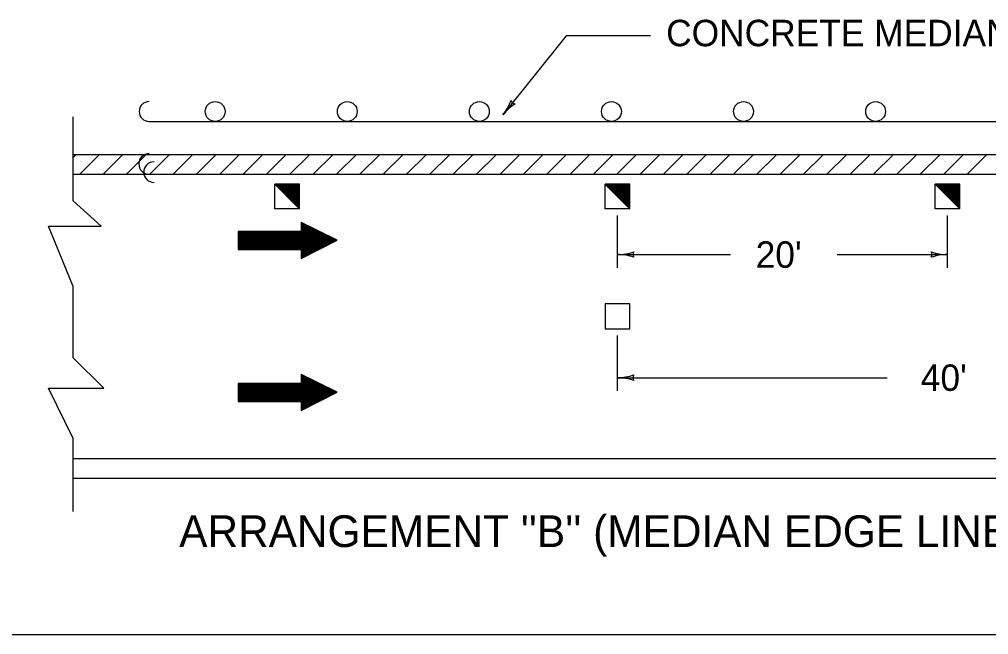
# Model space of a CAD drawing. Extents: x 1000 to 1075.5, y 1000 to 1022.
# Drawn here: x 1007.43 to 1014.77, y 1012.07 to 1016.72 of the extents above; entities that cross this region are included whole.
import ezdxf

# ---------------------------------------------------------------- set-up
doc = ezdxf.new("R2010")
doc.units = 0
doc.layers.add('Level 1', color=7, linetype='Continuous')
doc.layers.add('Level 25', color=7, linetype='Continuous')

msp = doc.modelspace()

# ---------------------------------------------------------------- linework, layer by layer
at = {"layer": 'Level 1'}
for p, q in [((1007.8374, 1015.6771), (1007.8602, 1015.6998)), ((1007.8869, 1015.5498), (1008.0369, 1015.6998)), ((1008.0637, 1015.5498), (1008.2137, 1015.6998)), ((1008.2405, 1015.5498), (1008.3905, 1015.6998)), ((1008.4173, 1015.5498), (1008.5673, 1015.6998)), ((1008.594, 1015.5498), (1008.744, 1015.6998)), ((1008.7708, 1015.5498), (1008.9208, 1015.6998)), ((1008.9476, 1015.5498), (1009.0976, 1015.6998)), ((1009.1243, 1015.5498), (1009.2743, 1015.6998)), ((1009.3012, 1015.5498), (1009.4512, 1015.6998)), ((1009.4779, 1015.5498), (1009.6279, 1015.6998)), ((1009.6547, 1015.5498), (1009.8047, 1015.6998)), ((1009.8315, 1015.5498), (1009.9815, 1015.6998)), ((1010.0083, 1015.5498), (1010.1583, 1015.6998)), ((1010.185, 1015.5498), (1010.335, 1015.6998)), ((1010.3618, 1015.5498), (1010.5118, 1015.6998)), ((1010.5386, 1015.5498), (1010.6886, 1015.6998)), ((1010.7153, 1015.5498), (1010.8653, 1015.6998)), ((1010.8921, 1015.5498), (1011.0421, 1015.6998)), ((1011.0689, 1015.5498), (1011.2189, 1015.6998)), ((1011.2457, 1015.5498), (1011.3957, 1015.6998)), ((1011.4224, 1015.5498), (1011.5724, 1015.6998)), ((1011.5993, 1015.5498), (1011.7493, 1015.6998)), ((1011.776, 1015.5498), (1011.926, 1015.6998)), ((1011.9528, 1015.5498), (1012.1028, 1015.6998)), ((1012.1296, 1015.5498), (1012.2796, 1015.6998)), ((1012.3063, 1015.5498), (1012.4563, 1015.6998)), ((1012.4831, 1015.5498), (1012.6331, 1015.6998)), ((1012.6599, 1015.5498), (1012.8099, 1015.6998)), ((1012.8367, 1015.5498), (1012.9867, 1015.6998)), ((1013.0134, 1015.5498), (1013.1634, 1015.6998)), ((1013.1903, 1015.5498), (1013.3403, 1015.6998)), ((1013.367, 1015.5498), (1013.517, 1015.6998)), ((1013.5438, 1015.5498), (1013.6938, 1015.6998)), ((1013.7206, 1015.5498), (1013.8706, 1015.6998)), ((1013.8973, 1015.5498), (1014.0473, 1015.6998)), ((1014.0741, 1015.5498), (1014.2241, 1015.6998)), ((1014.2509, 1015.5498), (1014.4009, 1015.6998)), ((1014.4277, 1015.5498), (1014.5777, 1015.6998)), ((1014.6044, 1015.5498), (1014.7544, 1015.6998)), ((1009.3637, 1015.2873), (1009.3637, 1015.4748)), ((1009.5512, 1015.4748), (1009.3637, 1015.4748)), ((1009.3637, 1015.4748), (1009.5512, 1015.2873)), ((1009.3712, 1015.4673), (1009.3712, 1015.4748)), ((1009.3762, 1015.4623), (1009.3762, 1015.4748)), ((1009.3812, 1015.4573), (1009.3812, 1015.4748)), ((1009.3862, 1015.4523), (1009.3862, 1015.4748)), ((1009.3912, 1015.4473), (1009.3912, 1015.4748)), ((1009.3962, 1015.4423), (1009.3962, 1015.4748)), ((1009.4012, 1015.4373), (1009.4012, 1015.4748)), ((1009.4062, 1015.4323), (1009.4062, 1015.4748)), ((1009.4112, 1015.4273), (1009.4112, 1015.4748)), ((1009.4162, 1015.4223), (1009.4162, 1015.4748)), ((1009.4212, 1015.4173), (1009.4212, 1015.4748)), ((1009.4262, 1015.4123), (1009.4262, 1015.4748)), ((1009.4312, 1015.4073), (1009.4312, 1015.4748)), ((1009.4362, 1015.4023), (1009.4362, 1015.4748)), ((1009.4412, 1015.3973), (1009.4412, 1015.4748)), ((1009.4462, 1015.3923), (1009.4462, 1015.4748)), ((1009.4512, 1015.3873), (1009.4512, 1015.4748)), ((1009.4562, 1015.3823), (1009.4562, 1015.4748)), ((1009.4612, 1015.3773), (1009.4612, 1015.4748)), ((1009.4662, 1015.3723), (1009.4662, 1015.4748)), ((1009.4712, 1015.3673), (1009.4712, 1015.4748)), ((1009.4762, 1015.3623), (1009.4762, 1015.4748)), ((1009.4812, 1015.3573), (1009.4812, 1015.4748)), ((1009.4862, 1015.3523), (1009.4862, 1015.4748)), ((1009.4912, 1015.3473), (1009.4912, 1015.4748)), ((1009.4962, 1015.3423), (1009.4962, 1015.4748)), ((1009.5012, 1015.3373), (1009.5012, 1015.4748)), ((1009.5062, 1015.3323), (1009.5062, 1015.4748)), ((1009.5112, 1015.3273), (1009.5112, 1015.4748)), ((1009.5162, 1015.3223), (1009.5162, 1015.4748)), ((1009.5212, 1015.3173), (1009.5212, 1015.4748)), ((1009.5262, 1015.3123), (1009.5262, 1015.4748)), ((1009.5312, 1015.3073), (1009.5312, 1015.4748)), ((1009.5362, 1015.3023), (1009.5362, 1015.4748)), ((1009.5412, 1015.2973), (1009.5412, 1015.4748)), ((1009.5462, 1015.2923), (1009.5462, 1015.4748)), ((1009.5512, 1015.2873), (1009.5512, 1015.4748)), ((1011.8637, 1015.2873), (1011.8637, 1015.4748)), ((1012.0512, 1015.4748), (1011.8637, 1015.4748)), ((1011.8637, 1015.4748), (1012.0512, 1015.2873)), ((1011.8712, 1015.4673), (1011.8712, 1015.4748)), ((1011.8762, 1015.4623), (1011.8762, 1015.4748)), ((1011.8812, 1015.4573), (1011.8812, 1015.4748)), ((1011.8862, 1015.4523), (1011.8862, 1015.4748)), ((1011.8912, 1015.4473), (1011.8912, 1015.4748)), ((1011.8962, 1015.4423), (1011.8962, 1015.4748)), ((1011.9012, 1015.4373), (1011.9012, 1015.4748)), ((1011.9062, 1015.4323), (1011.9062, 1015.4748)), ((1011.9112, 1015.4273), (1011.9112, 1015.4748)), ((1011.9162, 1015.4223), (1011.9162, 1015.4748)), ((1011.9212, 1015.4173), (1011.9212, 1015.4748)), ((1011.9262, 1015.4123), (1011.9262, 1015.4748)), ((1011.9312, 1015.4073), (1011.9312, 1015.4748)), ((1011.9362, 1015.4023), (1011.9362, 1015.4748)), ((1011.9412, 1015.3973), (1011.9412, 1015.4748)), ((1011.9462, 1015.3923), (1011.9462, 1015.4748)), ((1011.9512, 1015.3873), (1011.9512, 1015.4748)), ((1011.9562, 1015.3823), (1011.9562, 1015.4748)), ((1011.9612, 1015.3773), (1011.9612, 1015.4748)), ((1011.9662, 1015.3723), (1011.9662, 1015.4748)), ((1011.9712, 1015.3673), (1011.9712, 1015.4748)), ((1011.9762, 1015.3623), (1011.9762, 1015.4748)), ((1011.9812, 1015.3573), (1011.9812, 1015.4748)), ((1011.9862, 1015.3523), (1011.9862, 1015.4748)), ((1011.9912, 1015.3473), (1011.9912, 1015.4748)), ((1011.9962, 1015.3423), (1011.9962, 1015.4748)), ((1012.0012, 1015.3373), (1012.0012, 1015.4748)), ((1012.0062, 1015.3323), (1012.0062, 1015.4748)), ((1012.0112, 1015.3273), (1012.0112, 1015.4748)), ((1012.0162, 1015.3223), (1012.0162, 1015.4748)), ((1012.0212, 1015.3173), (1012.0212, 1015.4748)), ((1012.0262, 1015.3123), (1012.0262, 1015.4748)), ((1012.0312, 1015.3073), (1012.0312, 1015.4748)), ((1012.0362, 1015.3023), (1012.0362, 1015.4748)), ((1012.0412, 1015.2973), (1012.0412, 1015.4748)), ((1012.0462, 1015.2923), (1012.0462, 1015.4748)), ((1012.0512, 1015.2873), (1012.0512, 1015.4748)), ((1014.3637, 1015.2873), (1014.3637, 1015.4748)), ((1014.5512, 1015.4748), (1014.3637, 1015.4748)), ((1014.3637, 1015.4748), (1014.5512, 1015.2873)), ((1014.3712, 1015.4673), (1014.3712, 1015.4748)), ((1014.3762, 1015.4623), (1014.3762, 1015.4748)), ((1014.3812, 1015.4573), (1014.3812, 1015.4748)), ((1014.3862, 1015.4523), (1014.3862, 1015.4748)), ((1014.3912, 1015.4473), (1014.3912, 1015.4748)), ((1014.3962, 1015.4423), (1014.3962, 1015.4748)), ((1014.4012, 1015.4373), (1014.4012, 1015.4748)), ((1014.4062, 1015.4323), (1014.4062, 1015.4748)), ((1014.4112, 1015.4273), (1014.4112, 1015.4748)), ((1014.4162, 1015.4223), (1014.4162, 1015.4748)), ((1014.4212, 1015.4173), (1014.4212, 1015.4748)), ((1014.4262, 1015.4123), (1014.4262, 1015.4748)), ((1014.4312, 1015.4073), (1014.4312, 1015.4748)), ((1014.4362, 1015.4023), (1014.4362, 1015.4748)), ((1014.4412, 1015.3973), (1014.4412, 1015.4748)), ((1014.4462, 1015.3923), (1014.4462, 1015.4748)), ((1014.4512, 1015.3873), (1014.4512, 1015.4748)), ((1014.4562, 1015.3823), (1014.4562, 1015.4748)), ((1014.4612, 1015.3773), (1014.4612, 1015.4748)), ((1014.4662, 1015.3723), (1014.4662, 1015.4748)), ((1014.4712, 1015.3673), (1014.4712, 1015.4748)), ((1014.4762, 1015.3623), (1014.4762, 1015.4748)), ((1014.4812, 1015.3573), (1014.4812, 1015.4748)), ((1014.4862, 1015.3523), (1014.4862, 1015.4748)), ((1014.4912, 1015.3473), (1014.4912, 1015.4748)), ((1014.4962, 1015.3423), (1014.4962, 1015.4748)), ((1014.5012, 1015.3373), (1014.5012, 1015.4748)), ((1014.5062, 1015.3323), (1014.5062, 1015.4748)), ((1014.5112, 1015.3273), (1014.5112, 1015.4748)), ((1014.5162, 1015.3223), (1014.5162, 1015.4748)), ((1014.5212, 1015.3173), (1014.5212, 1015.4748)), ((1014.5262, 1015.3123), (1014.5262, 1015.4748)), ((1014.5312, 1015.3073), (1014.5312, 1015.4748)), ((1014.5362, 1015.3023), (1014.5362, 1015.4748)), ((1014.5412, 1015.2973), (1014.5412, 1015.4748)), ((1014.5462, 1015.2923), (1014.5462, 1015.4748)), ((1014.5512, 1015.2873), (1014.5512, 1015.4748)), ((1009.5512, 1015.2873), (1009.3637, 1015.2873)), ((1012.0512, 1015.2873), (1011.8637, 1015.2873)), ((1011.9574, 1014.8423), (1011.9574, 1015.2373)), ((1014.5512, 1015.2873), (1014.3637, 1015.2873)), ((1014.4574, 1014.8423), (1014.4574, 1015.2373)), ((1011.9574, 1014.9423), (1012.8128, 1014.9423)), ((1013.6206, 1014.9423), (1014.4574, 1014.9423)), ((1011.9574, 1013.9111), (1011.9574, 1014.3311)), ((1011.9574, 1014.0111), (1013.9993, 1014.0111)), ((1007, 1012.0673), (1035.5, 1012.0673))]:
    msp.add_line(p, q, dxfattribs=at)
for points in [[(1012.2071, 1016.597), (1011.5691, 1016.597), (1011.0906, 1015.9984)], [(1007.6498, 1013.9313), (1008.0685, 1013.9313), (1007.8374, 1014.1608), (1007.8374, 1014.6998), (1007.6498, 1015.1583), (1008.0486, 1015.1583), (1007.8374, 1015.3478), (1007.8374, 1015.9851)], [(1008.4124, 1015.9498), (1034.4124, 1015.9498)], [(1007.8374, 1015.6998), (1034.8374, 1015.6998)], [(1007.8374, 1015.5498), (1034.8374, 1015.5498)], [(1009.564, 1015.1858), (1009.5636, 1015.1858)], [(1009.5775, 1015.1789), (1009.5636, 1015.1789)], [(1009.5912, 1015.1723), (1009.5636, 1015.1723)], [(1009.6048, 1015.1654), (1009.5636, 1015.1654)], [(1009.6185, 1015.1588), (1009.5636, 1015.1588)], [(1009.6322, 1015.1518), (1009.5636, 1015.1518)], [(1009.7005, 1015.1178), (1009.0874, 1015.1178)], [(1009.7073, 1015.1144), (1009.0874, 1015.1144)], [(1009.7209, 1015.1077), (1009.0874, 1015.1077)], [(1009.7346, 1015.1008), (1009.0874, 1015.1008)], [(1009.7483, 1015.094), (1009.0874, 1015.094)], [(1009.7618, 1015.0873), (1009.0874, 1015.0873)], [(1009.7758, 1015.0804), (1009.0874, 1015.0804)], [(1009.7893, 1015.0736), (1009.0874, 1015.0736)], [(1009.6459, 1015.1451), (1009.5636, 1015.1451)], [(1009.6594, 1015.1383), (1009.5636, 1015.1383)], [(1009.6732, 1015.1314), (1009.5636, 1015.1314)], [(1009.6868, 1015.1246), (1009.5636, 1015.1246)], [(1009.803, 1015.0669), (1009.0874, 1015.0669)], [(1009.8166, 1015.0599), (1009.0874, 1015.0599)], [(1009.8166, 1015.0599), (1009.0874, 1015.0599)], [(1009.8303, 1015.0531), (1009.0874, 1015.0531)], [(1009.828, 1015.0464), (1009.0874, 1015.0464)], [(1009.8143, 1015.0396), (1009.0874, 1015.0396)], [(1009.8008, 1015.0328), (1009.0874, 1015.0328)], [(1009.7873, 1015.0259), (1009.0874, 1015.0259)], [(1009.7738, 1015.0192), (1009.0874, 1015.0192)], [(1009.7603, 1015.0123), (1009.0874, 1015.0123)], [(1009.7465, 1015.0056), (1009.0874, 1015.0056)], [(1009.7329, 1014.9988), (1009.0874, 1014.9988)], [(1009.7195, 1014.9921), (1009.0874, 1014.9921)], [(1009.7058, 1014.9851), (1009.0874, 1014.9851)], [(1009.6923, 1014.9784), (1009.5636, 1014.9784)], [(1009.6789, 1014.9716), (1009.5636, 1014.9716)], [(1009.6789, 1014.9716), (1009.5636, 1014.9716)], [(1009.6653, 1014.9648), (1009.5636, 1014.9648)], [(1009.6516, 1014.9579), (1009.5636, 1014.9579)], [(1009.6381, 1014.9511), (1009.5636, 1014.9511)], [(1009.6245, 1014.9443), (1009.5636, 1014.9443)], [(1009.611, 1014.9374), (1009.5636, 1014.9374)], [(1009.5975, 1014.9308), (1009.5636, 1014.9308)], [(1009.5838, 1014.9238), (1009.5636, 1014.9238)], [(1009.5703, 1014.9173), (1009.5636, 1014.9173)], [(1009.564, 1014.0358), (1009.5636, 1014.0358)], [(1009.5775, 1014.0289), (1009.5636, 1014.0289)], [(1009.5912, 1014.0223), (1009.5636, 1014.0223)], [(1009.6048, 1014.0154), (1009.5636, 1014.0154)], [(1009.6185, 1014.0088), (1009.5636, 1014.0088)], [(1009.6322, 1014.0018), (1009.5636, 1014.0018)], [(1009.6459, 1013.9951), (1009.5636, 1013.9951)], [(1009.6594, 1013.9883), (1009.5636, 1013.9883)], [(1009.6732, 1013.9814), (1009.5636, 1013.9814)], [(1009.6868, 1013.9746), (1009.5636, 1013.9746)], [(1007.8374, 1012.9998), (1007.8374, 1013.5498), (1007.6498, 1013.9313)], [(1009.7005, 1013.9678), (1009.0874, 1013.9678)], [(1009.7073, 1013.9644), (1009.0874, 1013.9644)], [(1009.7209, 1013.9577), (1009.0874, 1013.9577)], [(1009.7346, 1013.9508), (1009.0874, 1013.9508)], [(1009.7483, 1013.944), (1009.0874, 1013.944)], [(1009.7618, 1013.9373), (1009.0874, 1013.9373)], [(1009.7758, 1013.9304), (1009.0874, 1013.9304)], [(1009.7893, 1013.9236), (1009.0874, 1013.9236)], [(1009.803, 1013.9169), (1009.0874, 1013.9169)], [(1009.8166, 1013.9099), (1009.0874, 1013.9099)], [(1009.8166, 1013.9099), (1009.0874, 1013.9099)], [(1009.8303, 1013.9031), (1009.0874, 1013.9031)], [(1009.828, 1013.8964), (1009.0874, 1013.8964)], [(1009.8143, 1013.8896), (1009.0874, 1013.8896)], [(1009.8008, 1013.8828), (1009.0874, 1013.8828)], [(1009.7873, 1013.8759), (1009.0874, 1013.8759)], [(1009.7738, 1013.8692), (1009.0874, 1013.8692)], [(1009.7603, 1013.8623), (1009.0874, 1013.8623)], [(1009.7465, 1013.8556), (1009.0874, 1013.8556)], [(1009.7329, 1013.8488), (1009.0874, 1013.8488)], [(1009.7195, 1013.8421), (1009.0874, 1013.8421)], [(1009.7058, 1013.8351), (1009.0874, 1013.8351)], [(1009.6923, 1013.8284), (1009.5636, 1013.8284)], [(1009.6789, 1013.8216), (1009.5636, 1013.8216)], [(1009.6789, 1013.8216), (1009.5636, 1013.8216)], [(1009.6653, 1013.8148), (1009.5636, 1013.8148)], [(1009.6516, 1013.8079), (1009.5636, 1013.8079)], [(1009.6381, 1013.8011), (1009.5636, 1013.8011)], [(1009.6245, 1013.7943), (1009.5636, 1013.7943)], [(1009.611, 1013.7874), (1009.5636, 1013.7874)], [(1009.5975, 1013.7808), (1009.5636, 1013.7808)], [(1009.5838, 1013.7738), (1009.5636, 1013.7738)], [(1009.5703, 1013.7673), (1009.5636, 1013.7673)], [(1007.8374, 1013.3998), (1034.8374, 1013.3998)], [(1007.8374, 1013.2498), (1034.8374, 1013.2498)]]:
    msp.add_lwpolyline(points, dxfattribs=at)
for points in [[(1009.8359, 1015.0504), (1009.5636, 1015.186), (1009.5636, 1015.1178), (1009.0874, 1015.1178), (1009.0874, 1014.9818), (1009.5636, 1014.9818), (1009.5636, 1014.9138)], [(1011.8637, 1014.3811), (1012.0512, 1014.3811), (1012.0512, 1014.5686), (1011.8637, 1014.5686)], [(1009.8359, 1013.9004), (1009.5636, 1014.036), (1009.5636, 1013.9678), (1009.0874, 1013.9678), (1009.0874, 1013.8318), (1009.5636, 1013.8318), (1009.5636, 1013.7638)]]:
    msp.add_lwpolyline(points, close=True, dxfattribs=at)
for centre in [(1008.9124, 1016.0248), (1009.9124, 1016.0248), (1010.9124, 1016.0248), (1011.9124, 1016.0248), (1012.9124, 1016.0248), (1013.9124, 1016.0248)]:
    msp.add_circle(centre, 0.075, dxfattribs=at)
for centre, radius, start, end in [((1010.7855, 1016.2423), 0.3906, 321.36165, 340.03043), ((1011.1834, 1016.1144), 0.0312, 190.13625, 272.25294), ((1008.4124, 1016.0248), 0.075, 90, 270), ((1011.3957, 1015.7545), 0.3906, 122.70881, 141.35554), ((1010.7855, 1016.2423), 0.3906, 321.34943, 321.36165), ((1011.9574, 1015.333), 0.3906, 269.98778, 270), ((1011.9574, 1015.333), 0.3906, 270, 288.66878), ((1011.9574, 1014.5517), 0.3906, 71.34716, 89.99389), ((1012.106, 1014.9423), 0.0312, 138.7746, 220.89129), ((1014.3089, 1014.9424), 0.0312, 318.7746, 40.89129), ((1014.4574, 1014.5517), 0.3906, 90, 108.66878), ((1014.4574, 1015.333), 0.3906, 251.34716, 269.99389), ((1014.4574, 1014.5517), 0.3906, 89.98778, 90), ((1011.9574, 1014.4017), 0.3906, 269.98778, 270), ((1011.9574, 1014.4017), 0.3906, 270, 288.66878), ((1011.9574, 1013.6205), 0.3906, 71.34716, 89.99389), ((1012.106, 1014.011), 0.0312, 138.7746, 220.89129)]:
    msp.add_arc(centre, radius, start, end, dxfattribs=at)
at = {"layer": 'Level 25'}
for centre in [(1008.4125, 1015.628), (1008.45, 1015.5662)]:
    msp.add_arc(centre, 0.0781, 89.99999, 269.99999, dxfattribs=at)

# ---------------------------------------------------------------- texts
at = {"layer": 'Level 1'}
for s, height, p in [("CONCRETE MEDIAN BARRIER OR DOUBLE FACED GUARDRAIL WITHIN 8' OF DRIVING LANE", 0.2, (1012.3266, 1016.5186)), ("20'", 0.2, (1013.0043, 1014.8423)), ("40'", 0.2, (1014.2543, 1013.9111)), ("ARRANGEMENT ''B'' (MEDIAN EDGE LINE WHEN CONCRETE MEDIAN BARRIER OR DOUBLE FACED GUARDRAIL IS WITHIN 8' OF DRIVING LANE)", 0.24, (1008.6402, 1012.7298))]:
    msp.add_text(s, height=height, dxfattribs=at).set_placement(p)

doc.saveas('drawing.dxf')
